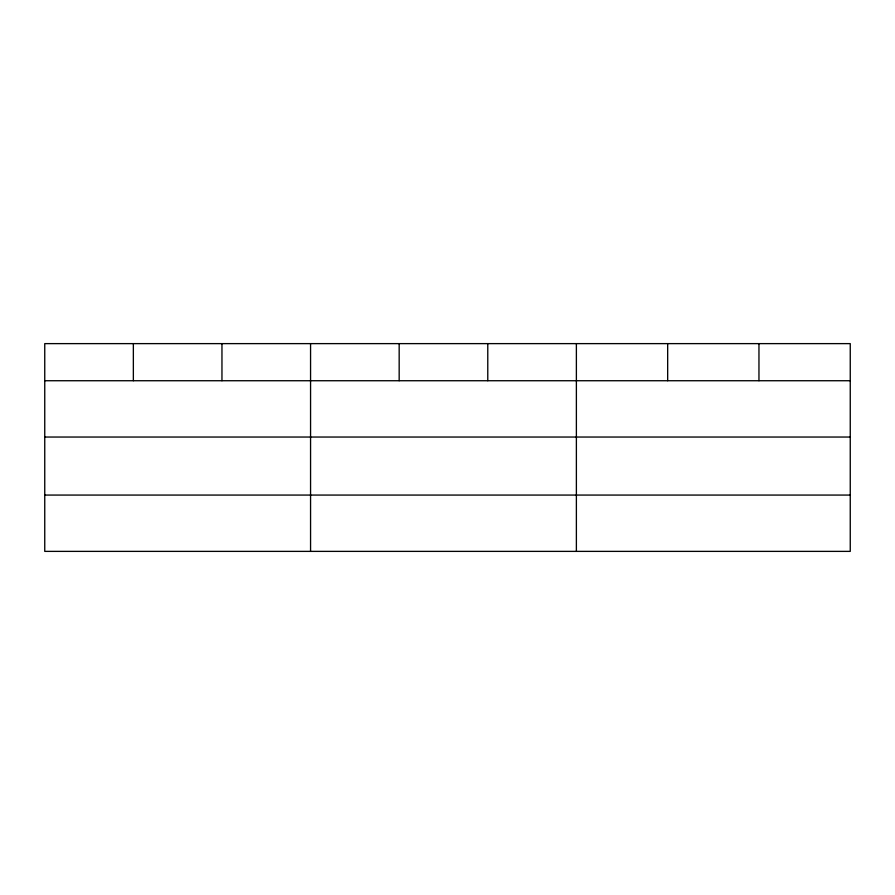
<?xml version="1.0" encoding="UTF-8"?>
<svg xmlns="http://www.w3.org/2000/svg" width="895" height="895" viewBox="0 0 895 895"><rect width="100%" height="100%" fill="white"/><g stroke="black" fill="none" stroke-linecap="round" stroke-linejoin="round"><path stroke-width="1.34" d="M850.25 437.04L850.25 343.624L44.75 343.624L44.75 551.376L850.25 551.376L850.25 437.04L44.75 437.04M44.75 380.733L850.25 380.733M44.75 495.069L850.25 495.069M758.96 343.624L758.96 380.733M667.67 343.624L667.67 380.733M576.38 343.624L576.38 551.376M487.775 343.624L487.775 380.733M399.17 343.624L399.17 380.733M310.565 343.624L310.565 551.376M221.96 343.624L221.96 380.733M133.355 343.624L133.355 380.733"/></g></svg>
